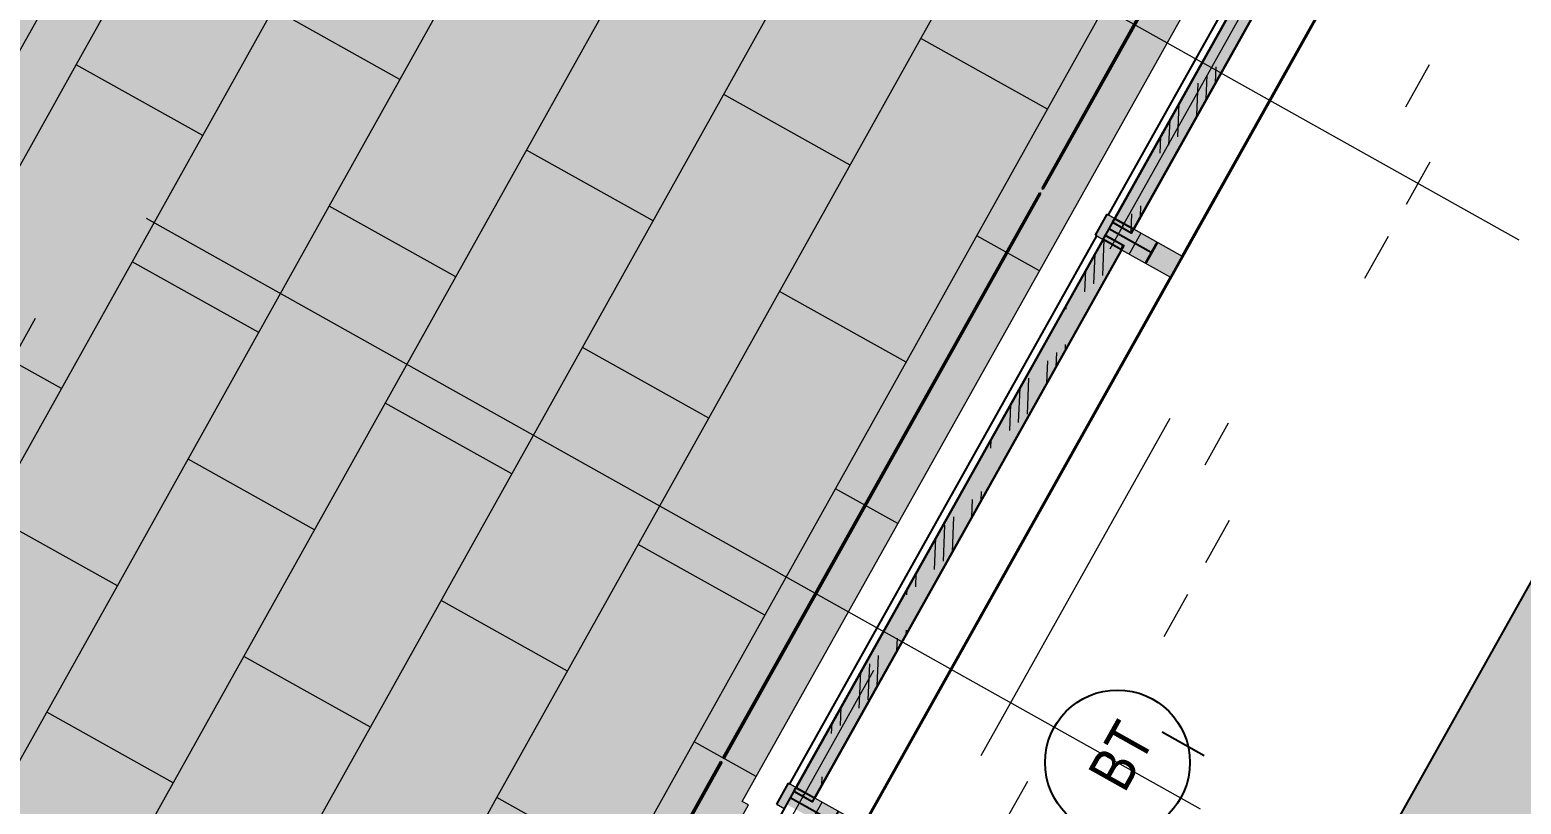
# Model space of a CAD drawing. Header units: metres. Extents: x -36 to 59, y 39 to 183.
# Drawn here: x -21.674 to -18.586, y 118.117 to 119.72 of the extents above; entities that cross this region are included whole.
import ezdxf

# ---------------------------------------------------------------- set-up
doc = ezdxf.new("R2010")
doc.units = ezdxf.units.M
doc.header["$MEASUREMENT"] = 0
for name, pattern in [('Achse', [0.0023, 0.0015, -0.0008]), ('Punktlinie', [0.0035, 0, -0.0035]), ('Punktlinie_ eng', [0.00075, 0, -0.00075]), ('Strichlinie', [0.004, 0.003, -0.001]), ('Strichlinie-über-Schnitt', [0.0023, 0.0008, -0.0015]), ('Strichpunktlinie', [0.006703, 0.003528, -0.001764, 0, -0.001411]), ('Wipeout_Contour', [1, 0, -1])]:
    doc.linetypes.add(name, pattern=pattern)
for name, color, linetype in [('00  Raster', 7, 'Continuous'), ('00  Raster Ausbau', 7, 'Continuous'), ('10  Decken', 7, 'Continuous'), ('10  Dächer', 7, 'Continuous'), ('10  Fassade', 7, 'Continuous'), ('10  Fassade_Deckschraffur', 7, 'Continuous'), ('10  Fassade_Schnittschraffur', 7, 'Continuous'), ('10  Treppen + Rampen', 7, 'Continuous'), ('10  Wand Massiv', 7, 'Continuous'), ('10  Wand Massiv_Deckschraffur', 7, 'Continuous'), ('20  Dach Aufbauten', 7, 'Continuous'), ('20  Dach Aufbauten_Deckschraffur', 7, 'Continuous'), ('20  Möbel', 7, 'Continuous'), ('20  Möbel_Deckschraffur', 7, 'Continuous'), ('20  TGA - Revi+BT', 7, 'Continuous'), ('50  NUF - Raumstempel', 7, 'Continuous'), ('Neubau_20  Boden Aufbauten', 7, 'Continuous'), ('Neubau_20  Decke Abhangdecke', 7, 'Continuous'), ('Neubau_20  TGA - Revi+BT', 7, 'Continuous')]:
    doc.layers.add(name, color=color, linetype=linetype)
doc.styles.add('ERSTELLTER_STIL_3', font='')
doc.styles.get('ERSTELLTER_STIL_3').set_extended_font_data('Arial Narrow')

# ---------------------------------------------------------------- blocks, each defined once
blk = doc.blocks.new('*X1', base_point=(-0.1628, 98.0075))
at = {"layer": '20  Dach Aufbauten_Deckschraffur', "color": 9, "linetype": 'Continuous', "lineweight": 18, "ltscale": 1000}
for p, q in [((-19.829, 119.7023), (-19.3902, 120.4881)), ((-21.5774, 119.6479), (-21.1386, 120.4337)), ((-19.5671, 119.5561), (-19.1283, 120.3418)), ((-19.5671, 119.5561), (-19.1283, 120.3418)), ((-21.3155, 119.5016), (-20.8767, 120.2874)), ((-21.3155, 119.5016), (-20.8767, 120.2874)), ((-21.0536, 119.3553), (-20.6148, 120.1411)), ((-20.7916, 119.2091), (-20.3528, 119.9949)), ((-20.7916, 119.2091), (-20.3528, 119.9949)), ((-20.5297, 119.0628), (-20.0909, 119.8486)), ((-20.9073, 119.6173), (-21.1692, 119.7635)), ((-20.2678, 118.9165), (-19.829, 119.7023)), ((-20.2678, 118.9165), (-19.829, 119.7023)), ((-19.5671, 119.5561), (-19.829, 119.7023)), ((-22.0162, 118.8621), (-21.5774, 119.6479)), ((-22.0162, 118.8621), (-21.5774, 119.6479)), ((-21.3155, 119.5016), (-21.5774, 119.6479)), ((-19.9753, 119.4404), (-20.2372, 119.5867)), ((-20.0059, 118.7703), (-19.5671, 119.5561)), ((-21.7543, 118.7158), (-21.3155, 119.5016)), ((-20.3835, 119.3247), (-20.6454, 119.471)), ((-21.4924, 118.5696), (-21.0536, 119.3553)), ((-21.4924, 118.5696), (-21.0536, 119.3553)), ((-20.7916, 119.2091), (-21.0536, 119.3553)), ((-19.5833, 119.2215), (-19.7133, 119.2941)), ((-21.1998, 119.0934), (-21.4618, 119.2397)), ((-21.2305, 118.4233), (-20.7916, 119.2091)), ((-19.8596, 119.0322), (-20.1215, 119.1785)), ((-21.608, 118.9778), (-21.87, 119.124)), ((-20.9685, 118.277), (-20.5297, 119.0628)), ((-20.9685, 118.277), (-20.5297, 119.0628)), ((-20.2678, 118.9165), (-20.5297, 119.0628)), ((-20.676, 118.8009), (-20.9379, 118.9472)), ((-20.7066, 118.1308), (-20.2678, 118.9165)), ((-21.0842, 118.6852), (-21.3461, 118.8315)), ((-20.4447, 117.9845), (-20.0059, 118.7703)), ((-20.4447, 117.9845), (-20.0059, 118.7703)), ((-19.8765, 118.6981), (-20.0059, 118.7703)), ((-21.4924, 118.5696), (-21.7543, 118.7158)), ((-20.1521, 118.5083), (-20.4141, 118.6546)), ((-21.9312, 117.7838), (-21.4924, 118.5696)), ((-20.5603, 118.3927), (-20.8223, 118.539)), ((-21.6693, 117.6375), (-21.2305, 118.4233)), ((-21.6693, 117.6375), (-21.2305, 118.4233)), ((-20.9685, 118.277), (-21.2305, 118.4233)), ((-21.3767, 118.1614), (-21.6386, 118.3076)), ((-21.4073, 117.4913), (-20.9685, 118.277)), ((-20.1698, 118.1746), (-20.2984, 118.2464)), ((-21.1454, 117.345), (-20.7066, 118.1308)), ((-21.1454, 117.345), (-20.7066, 118.1308)), ((-20.4447, 117.9845), (-20.7066, 118.1308))]:
    blk.add_line(p, q, dxfattribs=at)
blk = doc.blocks.new('*X31', base_point=(-0.1628, 98.0075))
at = {"layer": '10  Fassade_Schnittschraffur', "color": 98, "linetype": 'Continuous', "lineweight": 13, "ltscale": 1000, "true_color": 0x000100}
for p, q in [((-18.7909, 120.3962), (-18.7878, 120.4712)), ((-18.7725, 120.4131), (-18.7704, 120.4634)), ((-18.7536, 120.4424), (-18.7531, 120.4537)), ((-18.8299, 120.3603), (-18.8283, 120.3991)), ((-18.8483, 120.3434), (-18.8474, 120.365)), ((-18.8667, 120.3265), (-18.8666, 120.3308)), ((-18.8683, 120.2377), (-18.8677, 120.2537)), ((-18.9089, 120.1653), (-18.9067, 120.2178)), ((-18.928, 120.1312), (-18.9251, 120.2009)), ((-18.9466, 120.109), (-18.9435, 120.184)), ((-18.9856, 120.0731), (-18.9836, 120.122)), ((-19.004, 120.0562), (-19.0027, 120.0879)), ((-19.0224, 120.0393), (-19.0218, 120.0537)), ((-19.0236, 119.9606), (-19.0233, 119.9665)), ((-19.0832, 119.8541), (-19.0807, 119.9137)), ((-19.0641, 119.8882), (-19.0623, 119.9306)), ((-19.1023, 119.8218), (-19.0991, 119.8968)), ((-19.1413, 119.786), (-19.1388, 119.8449)), ((-19.1597, 119.769), (-19.1579, 119.8108)), ((-19.1781, 119.7521), (-19.1771, 119.7766)), ((-19.2194, 119.6111), (-19.218, 119.6434)), ((-19.2576, 119.5429), (-19.2548, 119.6096)), ((-19.2385, 119.577), (-19.2364, 119.6265)), ((-19.297, 119.4988), (-19.2941, 119.5678)), ((-19.3154, 119.4818), (-19.3132, 119.5337)), ((-19.3338, 119.4649), (-19.3323, 119.4996)), ((-19.3746, 119.334), (-19.3737, 119.3562)), ((-19.411, 119.3092), (-19.4105, 119.3224)), ((-19.3937, 119.2999), (-19.3921, 119.3393))]:
    blk.add_line(p, q, dxfattribs=at)
blk = doc.blocks.new('*X32', base_point=(-0.1628, 98.0075))
at = {"layer": '10  Fassade_Schnittschraffur', "color": 98, "linetype": 'Continuous', "lineweight": 13, "ltscale": 1000, "true_color": 0x000100}
for p, q in [((-19.4526, 119.2116), (-19.4495, 119.2865)), ((-19.4129, 119.2658), (-19.4125, 119.2756)), ((-19.471, 119.1946), (-19.4685, 119.2566)), ((-19.4894, 119.1777), (-19.4876, 119.2225)), ((-19.5285, 119.1418), (-19.5281, 119.1501)), ((-19.549, 119.0228), (-19.5478, 119.0521)), ((-19.5299, 119.0569), (-19.5294, 119.069)), ((-19.5681, 118.9887), (-19.5662, 119.0352)), ((-19.6083, 118.9244), (-19.6052, 118.9993)), ((-19.6267, 118.9074), (-19.6237, 118.9795)), ((-19.6451, 118.8905), (-19.6428, 118.9454)), ((-19.6841, 118.8546), (-19.6834, 118.873)), ((-19.7025, 118.8377), (-19.7025, 118.8389)), ((-19.6851, 118.7798), (-19.6851, 118.7818)), ((-19.7234, 118.7116), (-19.7219, 118.748)), ((-19.7043, 118.7457), (-19.7035, 118.7649)), ((-19.7639, 118.6393), (-19.7609, 118.7121)), ((-19.7824, 118.6202), (-19.7793, 118.6952)), ((-19.8008, 118.6033), (-19.7981, 118.6683)), ((-19.8398, 118.5674), (-19.8386, 118.5959)), ((-19.8582, 118.5505), (-19.8577, 118.5618)), ((-19.8786, 118.4345), (-19.8775, 118.4608)), ((-19.8595, 118.4686), (-19.8591, 118.4777)), ((-19.9381, 118.3331), (-19.9349, 118.408)), ((-19.9192, 118.3622), (-19.9165, 118.4249)), ((-19.9565, 118.3161), (-19.9533, 118.3911)), ((-19.9955, 118.2802), (-19.9939, 118.3188)), ((-20.0139, 118.2633), (-20.013, 118.2847)), ((-20.0323, 118.2464), (-20.0321, 118.2506)), ((-20.0339, 118.1574), (-20.0332, 118.1736)), ((-20.0724, 118.1324), (-20.0722, 118.1377))]:
    blk.add_line(p, q, dxfattribs=at)

msp = doc.modelspace()

# ---------------------------------------------------------------- linework, layer by layer
at = {"layer": 'Neubau_20  Boden Aufbauten', "color": 7, "linetype": 'Continuous', "lineweight": 13, "ltscale": 1000, "flags": 128}
msp.add_lwpolyline([(-5.8407, 133.7342), (-11.8253, 137.0874), (-11.8069, 137.1201), (-12.0559, 137.2596), (-18.6544, 125.4821), (-16.3427, 124.1868), (-16.6653, 123.611), (-16.8022, 123.6878), (-20.9522, 116.2812), (-16.9374, 114.0317)], dxfattribs=at)

# ---------------------------------------------------------------- next in the draw order: wipeouts: each hides what was drawn before it
at = {"color": 254, "linetype": 'Wipeout_Contour', "lineweight": 0, "ltscale": 486.357493}
msp.add_wipeout([(-16.9122, 123.6921), (-20.9619, 116.4643), (-20.9602, 116.4633), (-16.9104, 123.6911)], dxfattribs=at).dxf.layer = '10  Wand Massiv_Deckschraffur'

# ---------------------------------------------------------------- next in the draw order: wipeouts: each hides what was drawn before it
at = {"color": 254, "linetype": 'Wipeout_Contour', "lineweight": 0, "ltscale": 486.114934}
msp.add_wipeout([(-20.8747, 116.4154), (-16.8249, 123.6432), (-16.8267, 123.6442), (-20.8764, 116.4164)], dxfattribs=at).dxf.layer = '10  Wand Massiv_Deckschraffur'

# ---------------------------------------------------------------- next in the draw order: wipeouts: each hides what was drawn before it
at = {"color": 254, "linetype": 'Wipeout_Contour', "lineweight": 0, "ltscale": 486.137239}
msp.add_wipeout([(-20.8764, 116.4164), (-16.8267, 123.6442), (-16.8406, 123.652), (-20.8904, 116.4242)], dxfattribs=at).dxf.layer = '10  Wand Massiv_Deckschraffur'

# ---------------------------------------------------------------- next in the draw order: wipeouts: each hides what was drawn before it
at = {"color": 254, "linetype": 'Wipeout_Contour', "lineweight": 0, "ltscale": 486.256215}
msp.add_wipeout([(-16.9104, 123.6911), (-20.9602, 116.4633), (-20.8904, 116.4242), (-16.8406, 123.652)], dxfattribs=at).dxf.layer = '10  Wand Massiv_Deckschraffur'

# ---------------------------------------------------------------- next in the draw order: hatches: boundary and pattern name
at = {"layer": '20  Dach Aufbauten_Deckschraffur', "linetype": 'Continuous', "lineweight": 18, "true_color": 0xefefef}
msp.add_hatch(color=7, dxfattribs=at).paths.add_polyline_path([(-18.7395, 125.0541), (-22.9433, 117.5515), (-21.0851, 116.5104), (-20.8432, 116.9422), (-20.1857, 118.1156), (-20.1988, 118.1229), (-16.8945, 124.0203)])

# ---------------------------------------------------------------- next in the draw order: linework, layer by layer
at = {"layer": '10  Decken', "color": 7, "linetype": 'Punktlinie', "lineweight": 13, "ltscale": 1000, "flags": 128}
msp.add_lwpolyline([(1.6639, 161.776), (-18.7726, 125.3019), (-16.6353, 124.1043), (-21.0101, 116.2964), (-22.973, 117.3962), (-23.0952, 117.1781), (-10.2099, 109.9585), (-9.9704, 110.3859), (-3.4571, 122.0106), (-0.8442, 120.5466), (0.5391, 119.7715)], dxfattribs=at)
at = {"layer": '10  Dächer', "color": 255, "linetype": 'Punktlinie', "lineweight": 18, "ltscale": 1000, "flags": 128}
msp.add_lwpolyline([(-23.1474, 117.494), (-21.0101, 116.2964), (-16.6353, 124.1043), (-18.7726, 125.3019)], close=True, dxfattribs=at)
at = {"layer": '10  Wand Massiv', "color": 7, "linetype": 'Continuous', "lineweight": 18, "ltscale": 1000, "flags": 128}
for points in [[(-16.9122, 123.6921), (-20.9619, 116.4643)], [(-20.8747, 116.4154), (-16.8249, 123.6432)]]:
    msp.add_lwpolyline(points, dxfattribs=at)
at = {"layer": '20  Dach Aufbauten', "color": 7, "linetype": 'Continuous', "lineweight": 13, "ltscale": 1000, "flags": 128}
msp.add_lwpolyline([(-18.7395, 125.0541), (-22.9433, 117.5515), (-21.0851, 116.5104), (-20.8432, 116.9422), (-20.1857, 118.1156), (-20.1988, 118.1229), (-16.8945, 124.0203)], close=True, dxfattribs=at)

# ---------------------------------------------------------------- next in the draw order: block references
at = {"layer": '10  Treppen + Rampen', "color": 7, "linetype": 'Continuous', "lineweight": 13, "ltscale": 1000}
msp.add_blockref('*X1', (-0.1628, 98.0075), dxfattribs=at)

# ---------------------------------------------------------------- next in the draw order: wipeouts: each hides what was drawn before it
at = {"color": 254, "linetype": 'Wipeout_Contour', "lineweight": 0, "ltscale": 493.249502}
msp.add_wipeout([(-19.1844, 125.3034), (-23.4615, 117.6699), (-23.287, 117.5722), (-19.01, 125.2056)], dxfattribs=at).dxf.layer = '10  Wand Massiv_Deckschraffur'

# ---------------------------------------------------------------- next in the draw order: wipeouts: each hides what was drawn before it
at = {"color": 254, "linetype": 'Wipeout_Contour', "lineweight": 0, "ltscale": 492.573199}
msp.add_wipeout([(-23.1343, 117.4866), (-18.8573, 125.1201), (-18.8704, 125.1274), (-23.1474, 117.494)], dxfattribs=at).dxf.layer = '10  Wand Massiv_Deckschraffur'

# ---------------------------------------------------------------- next in the draw order: wipeouts: each hides what was drawn before it
at = {"color": 254, "linetype": 'Wipeout_Contour', "lineweight": 0, "ltscale": 492.794558}
msp.add_wipeout([(-19.01, 125.2056), (-23.287, 117.5722), (-23.1474, 117.494), (-18.8704, 125.1274)], dxfattribs=at).dxf.layer = '10  Wand Massiv_Deckschraffur'

# ---------------------------------------------------------------- next in the draw order: hatches: boundary and pattern name
at = {"layer": '20  Möbel_Deckschraffur', "linetype": 'Continuous', "lineweight": 0, "true_color": 0xffffff}
msp.add_hatch(color=7, dxfattribs=at).paths.add_polyline_path([(-18.344, 118.975), (-18.9305, 117.9281), (-18.5816, 117.7326), (-17.995, 118.7795)])

# ---------------------------------------------------------------- next in the draw order: linework, layer by layer
at = {"layer": '00  Raster Ausbau', "color": 9, "linetype": 'Achse', "lineweight": 18, "ltscale": 1000}
msp.add_line((-20.1234, 118.5965), (-23.2788, 120.3645), dxfattribs=at)
at = {"layer": '10  Fassade', "color": 7, "linetype": 'Continuous', "lineweight": 18, "ltscale": 1000}
msp.add_line((-20.1274, 118.1173), (-20.1117, 118.1085), dxfattribs=at)
at = {"layer": '10  Fassade', "color": 7, "linetype": 'Strichlinie', "lineweight": 25, "ltscale": 1000, "flags": 128}
for points in [[(-16.8734, 123.8881), (-16.9712, 123.7136), (-17.46, 122.8412), (-18.1198, 121.6635), (-18.7797, 120.4858), (-19.4396, 119.3081), (-20.0995, 118.1303), (-20.7594, 116.9526), (-20.9794, 116.56), (-21.0991, 116.3463)], [(-16.7862, 123.8392), (-16.8839, 123.6648), (-17.3727, 122.7924), (-18.0326, 121.6146), (-18.6925, 120.4369), (-19.3524, 119.2592), (-20.0123, 118.0814), (-20.6721, 116.9037), (-20.8921, 116.5111), (-21.0119, 116.2974)], [(-16.8193, 123.6572), (-16.8438, 123.6136), (-17.3082, 122.7848), (-17.3326, 122.7412), (-17.968, 121.6071), (-17.9925, 121.5635), (-18.6279, 120.4294), (-18.6524, 120.3858), (-19.2878, 119.2517), (-19.3123, 119.208), (-19.9477, 118.0739), (-19.9721, 118.0303), (-20.6076, 116.8962), (-20.632, 116.8526), (-20.8275, 116.5036), (-20.852, 116.46)], [(-19.4405, 119.3372), (-18.805, 120.4713)], [(-19.5838, 119.3831), (-19.5812, 119.3817)], [(-19.5789, 119.3918), (-19.5763, 119.3904)], [(-19.4675, 119.295), (-19.4431, 119.3387)], [(-19.4431, 119.3387), (-19.4405, 119.3372)], [(-20.1004, 118.1595), (-19.4649, 119.2936)], [(-19.4649, 119.2936), (-19.4675, 119.295)], [(-19.3524, 119.2592), (-19.4396, 119.3081)], [(-20.2388, 118.2141), (-20.2362, 118.2127)], [(-20.2437, 118.2054), (-20.8987, 117.0364)], [(-20.2411, 118.2039), (-20.8961, 117.0349)], [(-20.2437, 118.2054), (-20.2411, 118.2039)], [(-20.1274, 118.1173), (-20.103, 118.1609)], [(-20.103, 118.1609), (-20.1004, 118.1595)], [(-20.1248, 118.1158), (-20.1274, 118.1173)], [(-20.0123, 118.0814), (-20.0995, 118.1303)]]:
    msp.add_lwpolyline(points, dxfattribs=at)
at = {"layer": '10  Wand Massiv', "color": 7, "linetype": 'Strichlinie-über-Schnitt', "lineweight": 18, "ltscale": 1000, "flags": 128}
for points in [[(-16.8455, 123.7292), (-21.0028, 116.3095)], [(-20.8283, 116.2117), (-16.671, 123.6315)]]:
    msp.add_lwpolyline(points, dxfattribs=at)
at = {"layer": '20  Möbel', "color": 7, "linetype": 'Continuous', "lineweight": 25, "ltscale": 1000}
msp.add_line((-18.344, 118.975), (-18.9305, 117.9281), dxfattribs=at)
at = {"layer": 'Neubau_20  Decke Abhangdecke', "color": 7, "linetype": 'Punktlinie_ eng', "lineweight": 13, "ltscale": 1000, "flags": 128}
for points in [[(-20.6835, 116.2452), (-20.7323, 116.158), (-20.6451, 116.1091), (-16.8938, 114.0072), (-16.8449, 114.0945), (-12.5312, 121.7933), (-12.4823, 121.8806), (-12.5696, 121.9294), (-16.2336, 123.9824), (-16.3209, 124.0313)], [(-16.2825, 123.8952), (-20.5962, 116.1963), (-16.9321, 114.1433), (-13.97, 119.43), (-14.4847, 119.7184), (-14.1767, 120.268), (-13.662, 119.9796), (-12.6184, 121.8422)], [(-16.9321, 114.1433), (-20.5962, 116.1963), (-16.2825, 123.8952), (-12.6184, 121.8422), (-13.662, 119.9796), (-14.1767, 120.268), (-14.4847, 119.7184), (-13.97, 119.43)]]:
    msp.add_lwpolyline(points, close=True, dxfattribs=at)

# ---------------------------------------------------------------- next in the draw order: wipeouts: each hides what was drawn before it
at = {"color": 254, "linetype": 'Wipeout_Contour', "lineweight": 0, "ltscale": 485.393424}
msp.add_wipeout([(-18.7536, 120.4425), (-19.389, 119.3084), (-19.2878, 119.2517), (-18.6524, 120.3858)], dxfattribs=at).dxf.layer = '10  Fassade_Deckschraffur'

# ---------------------------------------------------------------- next in the draw order: wipeouts: each hides what was drawn before it
at = {"color": 254, "linetype": 'Wipeout_Contour', "lineweight": 0, "ltscale": 485.591836}
msp.add_wipeout([(-19.4274, 119.3299), (-19.389, 119.3084), (-18.7536, 120.4425), (-18.792, 120.464)], dxfattribs=at).dxf.layer = '10  Fassade_Deckschraffur'
at = {"color": 254, "linetype": 'Wipeout_Contour', "lineweight": 0, "ltscale": 481.166169}
msp.add_wipeout([(-20.0489, 118.1306), (-19.9477, 118.0739), (-19.3123, 119.208), (-19.4135, 119.2647)], dxfattribs=at).dxf.layer = '10  Fassade_Deckschraffur'

# ---------------------------------------------------------------- next in the draw order: linework, layer by layer
at = {"layer": '10  Fassade', "color": 7, "linetype": 'Continuous', "lineweight": 18, "ltscale": 1000}
msp.add_line((-19.2878, 119.2517), (-19.3123, 119.208), dxfattribs=at)
at = {"layer": 'Neubau_20  TGA - Revi+BT', "color": 1, "linetype": 'Continuous', "lineweight": 25, "ltscale": 1000}
msp.add_line((-19.2423, 118.2174), (-19.3295, 118.2663), dxfattribs=at)

# ---------------------------------------------------------------- next in the draw order: wipeouts: each hides what was drawn before it
at = {"color": 254, "linetype": 'Wipeout_Contour', "lineweight": 0, "ltscale": 485.66509}
msp.add_wipeout([(-18.805, 120.4713), (-19.4405, 119.3372), (-19.4274, 119.3299), (-18.792, 120.464)], dxfattribs=at).dxf.layer = '10  Fassade_Deckschraffur'
at = {"color": 254, "linetype": 'Wipeout_Contour', "lineweight": 0, "ltscale": 481.366306}
msp.add_wipeout([(-20.0489, 118.1306), (-19.4135, 119.2647), (-19.4518, 119.2862), (-20.0873, 118.1521)], dxfattribs=at).dxf.layer = '10  Fassade_Deckschraffur'

# ---------------------------------------------------------------- next in the draw order: linework, layer by layer
at = {"layer": '10  Fassade', "color": 7, "linetype": 'Strichlinie', "lineweight": 25, "ltscale": 1000, "flags": 128}
for points in [[(-18.9239, 120.5609), (-19.5789, 119.3918)], [(-18.9213, 120.5594), (-19.5763, 119.3904)]]:
    msp.add_lwpolyline(points, dxfattribs=at)
at = {"layer": '10  Fassade', "color": 7, "linetype": 'Continuous', "lineweight": 25, "ltscale": 1000, "flags": 128}
msp.add_lwpolyline([(-19.2878, 119.2517), (-18.6524, 120.3858)], dxfattribs=at)

# ---------------------------------------------------------------- next in the draw order: wipeouts: each hides what was drawn before it
at = {"color": 254, "linetype": 'Wipeout_Contour', "lineweight": 0, "ltscale": 481.440195}
msp.add_wipeout([(-19.4518, 119.2862), (-19.4649, 119.2936), (-20.1004, 118.1595), (-20.0873, 118.1521)], dxfattribs=at).dxf.layer = '10  Fassade_Deckschraffur'

# ---------------------------------------------------------------- next in the draw order: linework, layer by layer
at = {"layer": '10  Fassade', "color": 7, "linetype": 'Strichlinie', "lineweight": 25, "ltscale": 1000, "flags": 128}
for points in [[(-19.5838, 119.3831), (-20.2388, 118.2141)], [(-19.5812, 119.3817), (-20.2362, 118.2127)]]:
    msp.add_lwpolyline(points, dxfattribs=at)
at = {"layer": '10  Fassade', "color": 7, "linetype": 'Continuous', "lineweight": 25, "ltscale": 1000, "flags": 128}
msp.add_lwpolyline([(-19.9477, 118.0739), (-19.3123, 119.208)], dxfattribs=at)
at = {"layer": 'Neubau_20  TGA - Revi+BT', "color": 1, "linetype": 'Continuous', "lineweight": 25, "ltscale": 1000}
msp.add_circle((-19.422, 118.2035), 0.15, dxfattribs=at)

# ---------------------------------------------------------------- next in the draw order: texts
at = {"layer": '20  TGA - Revi+BT', "color": 1, "linetype": 'Continuous', "lineweight": 25, "insert": (-19.3824, 118.2752), "char_height": 0.09, "attachment_point": 6, "rotation": 60.7378, "style": 'ERSTELLTER_STIL_3'}
msp.add_mtext('\\A1;{\\pqr;\\fArial Narrow|b0|i0|c0|p38;BT }', dxfattribs=at)

# ---------------------------------------------------------------- next in the draw order: wipeouts: each hides what was drawn before it
at = {"color": 254, "linetype": 'Wipeout_Contour', "lineweight": 0, "ltscale": 483.409739}
msp.add_wipeout([(-19.4501, 119.2853), (-19.4135, 119.2647), (-19.4086, 119.2735), (-19.4452, 119.294)], dxfattribs=at).dxf.layer = '10  Fassade_Deckschraffur'
at = {"color": 254, "linetype": 'Wipeout_Contour', "lineweight": 0, "ltscale": 479.320821}
msp.add_wipeout([(-20.0904, 118.1424), (-20.0538, 118.1219), (-20.0489, 118.1306), (-20.0855, 118.1512)], dxfattribs=at).dxf.layer = '10  Fassade_Deckschraffur'

# ---------------------------------------------------------------- next in the draw order: linework, layer by layer
at = {"layer": '10  Fassade', "color": 7, "linetype": 'Continuous', "lineweight": 18, "ltscale": 1000}
for p, q in [((-19.4086, 119.2735), (-19.4135, 119.2647)), ((-19.4135, 119.2647), (-19.3123, 119.208)), ((-20.0489, 118.1306), (-20.0538, 118.1219)), ((-20.0489, 118.1306), (-19.9477, 118.0739))]:
    msp.add_line(p, q, dxfattribs=at)
at = {"layer": '10  Fassade', "color": 7, "linetype": 'Continuous', "lineweight": 25, "ltscale": 1000, "flags": 128}
msp.add_lwpolyline([(-19.4135, 119.2647), (-20.0489, 118.1306)], dxfattribs=at)

# ---------------------------------------------------------------- next in the draw order: wipeouts: each hides what was drawn before it
at = {"color": 254, "linetype": 'Wipeout_Contour', "lineweight": 0, "ltscale": 483.534941}
msp.add_wipeout([(-19.4305, 119.3202), (-19.3939, 119.2996), (-19.389, 119.3084), (-19.4257, 119.3289)], dxfattribs=at).dxf.layer = '10  Fassade_Deckschraffur'
at = {"color": 254, "linetype": 'Wipeout_Contour', "lineweight": 0, "ltscale": 479.373677}
msp.add_wipeout([(-20.0922, 118.1434), (-20.0904, 118.1424), (-20.0855, 118.1512), (-20.0873, 118.1521)], dxfattribs=at).dxf.layer = '10  Fassade_Deckschraffur'

# ---------------------------------------------------------------- next in the draw order: hatches: boundary and pattern name
at = {"layer": '10  Fassade_Schnittschraffur', "linetype": 'Continuous', "lineweight": 18}
msp.add_hatch(color=8, dxfattribs=at).paths.add_polyline_path([(-20.0684, 118.0957), (-20.0733, 118.087), (-19.9721, 118.0303), (-19.9477, 118.0739), (-20.0489, 118.1306), (-20.0538, 118.1219), (-20.0922, 118.1434), (-20.0873, 118.1521), (-20.103, 118.1609), (-20.1274, 118.1173), (-20.1117, 118.1085), (-20.1068, 118.1172)])

# ---------------------------------------------------------------- next in the draw order: linework, layer by layer
at = {"layer": '00  Raster Ausbau', "color": 9, "linetype": 'Achse', "lineweight": 18, "ltscale": 1000}
msp.add_line((-20.1234, 118.5965), (-19.251, 118.1077), dxfattribs=at)
at = {"layer": '10  Fassade', "color": 7, "linetype": 'Continuous', "lineweight": 18, "ltscale": 1000}
for p, q in [((-19.389, 119.3084), (-19.3939, 119.2996)), ((-19.389, 119.3084), (-19.2878, 119.2517)), ((-20.103, 118.1609), (-20.1274, 118.1173)), ((-20.103, 118.1609), (-20.0873, 118.1521)), ((-20.0873, 118.1521), (-20.0922, 118.1434)), ((-20.0922, 118.1434), (-20.0538, 118.1219))]:
    msp.add_line(p, q, dxfattribs=at)
at = {"layer": '10  Fassade', "color": 7, "linetype": 'Continuous', "lineweight": 25, "ltscale": 1000, "flags": 128}
for points in [[(-18.7536, 120.4425), (-19.389, 119.3084)], [(-20.0873, 118.1521), (-20.0489, 118.1306)]]:
    msp.add_lwpolyline(points, dxfattribs=at)

# ---------------------------------------------------------------- next in the draw order: wipeouts: each hides what was drawn before it
at = {"color": 254, "linetype": 'Wipeout_Contour', "lineweight": 0, "ltscale": 483.587399}
msp.add_wipeout([(-19.4323, 119.3211), (-19.4305, 119.3202), (-19.4257, 119.3289), (-19.4274, 119.3299)], dxfattribs=at).dxf.layer = '10  Fassade_Deckschraffur'
at = {"color": 254, "linetype": 'Wipeout_Contour', "lineweight": 0, "ltscale": 483.462208}
msp.add_wipeout([(-19.4518, 119.2862), (-19.4501, 119.2853), (-19.4452, 119.294), (-19.4469, 119.295)], dxfattribs=at).dxf.layer = '10  Fassade_Deckschraffur'

# ---------------------------------------------------------------- next in the draw order: hatches: boundary and pattern name
at = {"layer": '10  Fassade_Schnittschraffur', "linetype": 'Continuous', "lineweight": 0, "true_color": 0xffffff}
for points in [[(-18.7871, 120.4727), (-19.4323, 119.3211), (-19.3939, 119.2996), (-18.7487, 120.4512)], [(-19.4469, 119.295), (-20.0922, 118.1434), (-20.0538, 118.1219), (-19.4086, 119.2735)]]:
    msp.add_hatch(color=7, dxfattribs=at).paths.add_polyline_path(points)
at = {"layer": '10  Fassade_Schnittschraffur', "linetype": 'Continuous', "lineweight": 18}
msp.add_hatch(color=8, dxfattribs=at).paths.add_polyline_path([(-19.4086, 119.2735), (-19.4135, 119.2647), (-19.3123, 119.208), (-19.2878, 119.2517), (-19.389, 119.3084), (-19.3939, 119.2996), (-19.4323, 119.3211), (-19.4274, 119.3299), (-19.4431, 119.3387), (-19.4675, 119.295), (-19.4518, 119.2862), (-19.4469, 119.295)])

# ---------------------------------------------------------------- next in the draw order: linework, layer by layer
at = {"layer": '00  Raster', "color": 7, "linetype": 'Strichpunktlinie', "lineweight": 13, "ltscale": 1000}
msp.add_line((-23.386, 116.0453), (2.099, 161.5296), dxfattribs=at)
at = {"layer": '00  Raster Ausbau', "color": 9, "linetype": 'Achse', "lineweight": 18, "ltscale": 1000}
msp.add_line((-19.4635, 119.7742), (-18.5911, 119.2854), dxfattribs=at)
at = {"layer": '10  Fassade', "color": 7, "linetype": 'Continuous', "lineweight": 18, "ltscale": 1000}
for p, q in [((-19.4431, 119.3387), (-19.4675, 119.295)), ((-19.4431, 119.3387), (-19.4274, 119.3299)), ((-19.4274, 119.3299), (-19.4323, 119.3211)), ((-19.4323, 119.3211), (-19.3939, 119.2996)), ((-19.4675, 119.295), (-19.4518, 119.2862)), ((-19.4469, 119.295), (-19.4518, 119.2862)), ((-19.4469, 119.295), (-19.4086, 119.2735))]:
    msp.add_line(p, q, dxfattribs=at)
at = {"layer": '10  Fassade', "color": 7, "linetype": 'Continuous', "lineweight": 25, "ltscale": 1000, "flags": 128}
for points in [[(-19.4405, 119.3372), (-18.805, 120.4713)], [(-18.792, 120.464), (-19.4274, 119.3299)], [(-19.4274, 119.3299), (-19.389, 119.3084)], [(-20.1004, 118.1595), (-19.4649, 119.2936)], [(-19.4518, 119.2862), (-20.0873, 118.1521)], [(-19.4135, 119.2647), (-19.4518, 119.2862)]]:
    msp.add_lwpolyline(points, dxfattribs=at)
for points in [[(-18.7871, 120.4727), (-18.7487, 120.4512), (-19.3939, 119.2996), (-19.4323, 119.3211)], [(-19.4469, 119.295), (-19.4086, 119.2735), (-20.0538, 118.1219), (-20.0922, 118.1434)]]:
    msp.add_lwpolyline(points, close=True, dxfattribs=at)
at = {"layer": '50  NUF - Raumstempel', "color": 7, "linetype": 'Punktlinie', "lineweight": 13, "ltscale": 1000, "flags": 128}
msp.add_lwpolyline([(-10.0359, 110.1647), (-20.9522, 116.2812), (-16.4992, 124.2287), (-18.674, 125.4472), (-12.0678, 137.2376), (-11.8323, 137.1056), (-11.9129, 136.9617), (-11.5378, 136.7515), (-11.4571, 136.8954), (-6.3493, 134.0335), (-6.4299, 133.8895), (-6.0548, 133.6794), (-5.9741, 133.8233), (-5.8127, 133.7329), (-8.4694, 128.9914), (-4.7748, 126.9213), (-5.4078, 125.7916), (-2.4722, 124.1468), (-3.7407, 121.8829), (-3.5348, 121.7676)], close=True, dxfattribs=at)
at = {"layer": '50  NUF - Raumstempel', "color": 7, "linetype": 'Strichlinie', "lineweight": 13, "ltscale": 1000, "flags": 128}
msp.add_lwpolyline([(-16.8762, 123.8381), (-18.7692, 124.8988), (-22.8996, 117.5271), (-21.0066, 116.4664)], close=True, dxfattribs=at)

# ---------------------------------------------------------------- next in the draw order: block references
at = {"layer": '10  Treppen + Rampen', "color": 7, "linetype": 'Continuous', "lineweight": 13, "ltscale": 1000}
for name in ['*X31', '*X32']:
    msp.add_blockref(name, (-0.1628, 98.0075), dxfattribs=at)

doc.saveas('drawing.dxf')
